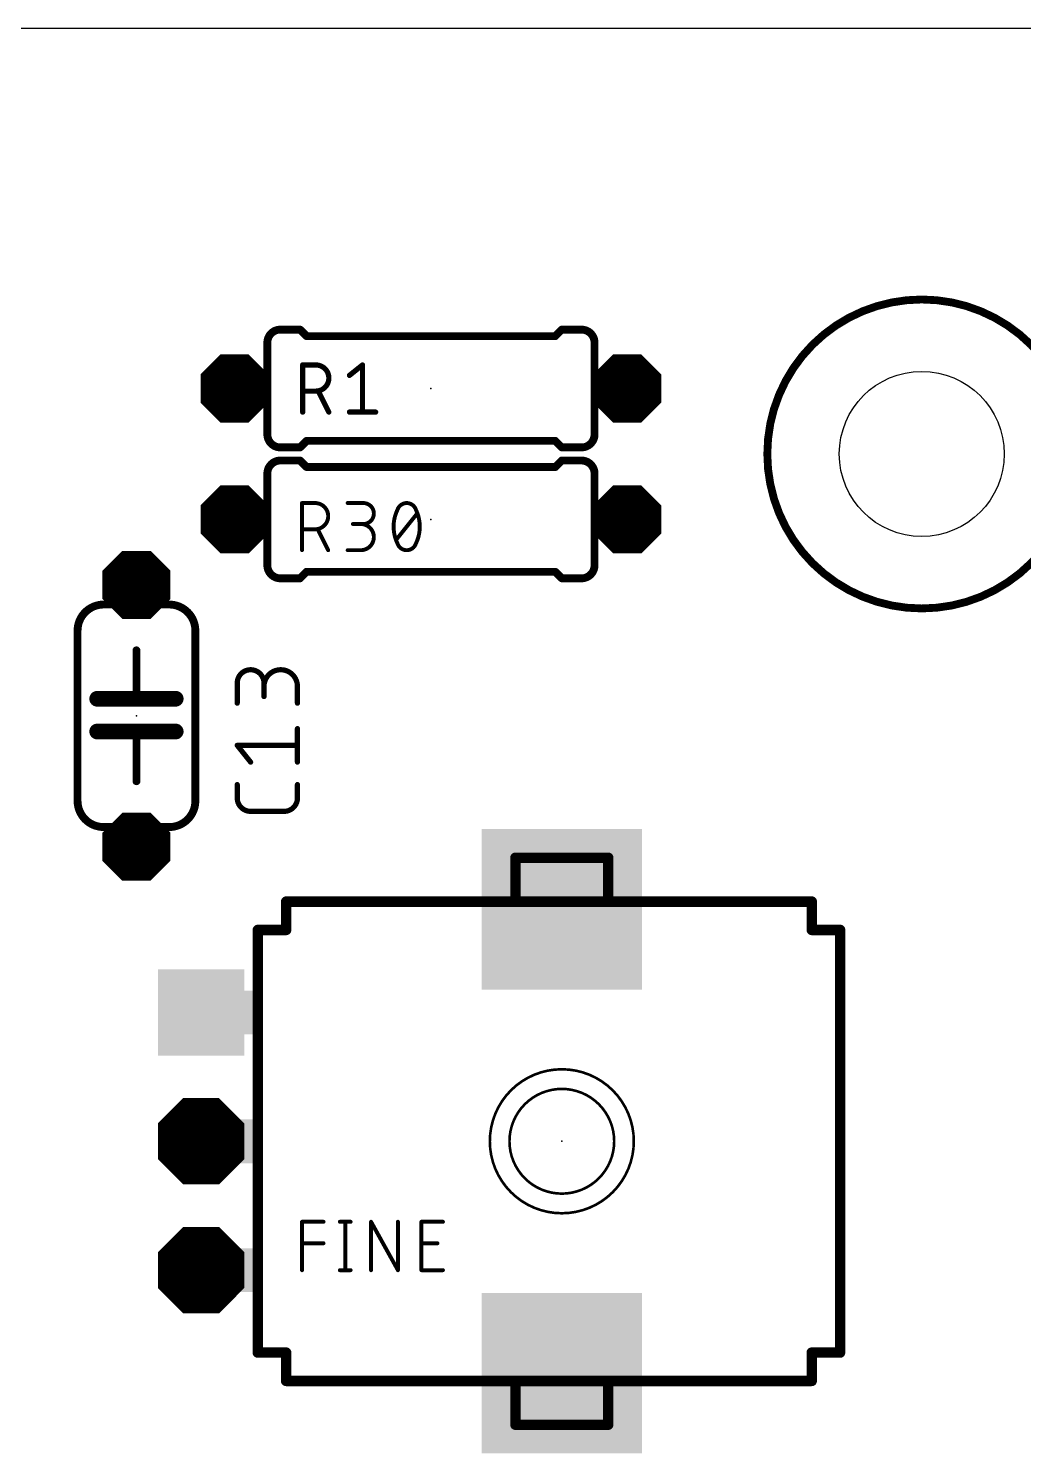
# Model space of a CAD drawing. Extents: x 0 to 102, y 0 to 43.
# Drawn here: x 64.58 to 83.89, y 15.53 to 43.18 of the extents above; entities that cross this region are included whole.
import ezdxf

# ---------------------------------------------------------------- set-up
doc = ezdxf.new("R2010")
doc.units = 0
for name, color, linetype in [('17', 110, 'CONTINUOUS'), ('18', 110, 'CONTINUOUS'), ('20', 31, 'CONTINUOUS'), ('21', 253, 'CONTINUOUS'), ('23', 53, 'CONTINUOUS'), ('25', 253, 'CONTINUOUS'), ('51', 253, 'CONTINUOUS')]:
    doc.layers.add(name, color=color, linetype=linetype)

# ---------------------------------------------------------------- blocks, each defined once
blk = doc.blocks.new('RECT')
blk.add_solid([(-0.5, -0.5), (0.5, -0.5), (-0.5, 0.5), (0.5, 0.5)])
blk = doc.blocks.new('OCTAGONP')
at = {"const_width": 0.5}
blk.add_lwpolyline([(-0.25, -0.1036), (-0.25, 0.1036), (-0.1036, 0.25), (0.1036, 0.25), (0.25, 0.1036), (0.25, -0.1036), (0.1036, -0.25), (-0.1036, -0.25), (-0.25, -0.1036), (-0.25, 0.1036)], dxfattribs=at)
blk = doc.blocks.new('SQUAREP')
blk.add_solid([(-0.5, -0.5), (0.5, -0.5), (-0.5, 0.5), (0.5, 0.5)])
blk = doc.blocks.new('ROUNDV')
at = {"const_width": 0.5}
blk.add_lwpolyline([(0, -0.25, 1), (0, 0.25, 1), (0, -0.25)], format="xyb", dxfattribs=at)

msp = doc.modelspace()

# ---------------------------------------------------------------- linework, layer by layer
at = {"layer": '20'}
msp.add_line((99.06, 43.18), (0, 43.18), dxfattribs=at)
msp.add_circle((81.915, 34.925), 1.6002, dxfattribs=at)
at = {"layer": '21'}
for points, const_width in [([(69.469, 37.338, 0.4142), (69.215, 37.084)], 0.1524), ([(69.469, 37.3761, 1), (69.469, 37.2999)], 0.0762), ([(69.469, 37.2999, 1), (69.469, 37.3761)], 0.0762), ([(69.8769, 37.3649, 1), (69.8231, 37.3111)], 0.0762), ([(69.85, 37.2999, 1), (69.85, 37.3761)], 0.0762), ([(74.93, 37.3761, 1), (74.93, 37.2999)], 0.0762), ([(74.9569, 37.3111, 1), (74.9031, 37.3649)], 0.0762), ([(75.565, 37.084, 0.4142), (75.311, 37.338)], 0.1524), ([(75.311, 37.3761, 1), (75.311, 37.2999)], 0.0762), ([(75.311, 37.2999, 1), (75.311, 37.3761)], 0.0762), ([(69.1769, 37.084, 1), (69.2531, 37.084)], 0.0762), ([(69.977, 37.2491, 1), (69.977, 37.1729)], 0.0762), ([(69.9501, 37.1841, 1), (70.0039, 37.2379)], 0.0762), ([(74.7761, 37.2379, 1), (74.8299, 37.1841)], 0.0762), ([(74.803, 37.1729, 1), (74.803, 37.2491)], 0.0762), ([(75.5269, 37.084, 1), (75.6031, 37.084)], 0.0762), ([(69.215, 35.306, 0.4142), (69.469, 35.052)], 0.1524), ([(69.2531, 35.306, 1), (69.1769, 35.306)], 0.0762), ([(69.469, 35.0901, 1), (69.469, 35.0139)], 0.0762), ([(69.469, 35.0139, 1), (69.469, 35.0901)], 0.0762), ([(69.8231, 35.0789, 1), (69.8769, 35.0251)], 0.0762), ([(69.85, 35.0139, 1), (69.85, 35.0901)], 0.0762), ([(69.977, 35.2171, 1), (69.977, 35.1409)], 0.0762), ([(70.0039, 35.1521, 1), (69.9501, 35.2059)], 0.0762), ([(74.8299, 35.2059, 1), (74.7761, 35.1521)], 0.0762), ([(74.803, 35.1409, 1), (74.803, 35.2171)], 0.0762), ([(74.93, 35.0901, 1), (74.93, 35.0139)], 0.0762), ([(74.9031, 35.0251, 1), (74.9569, 35.0789)], 0.0762), ([(75.311, 35.052, 0.4142), (75.565, 35.306)], 0.1524), ([(75.311, 35.0901, 1), (75.311, 35.0139)], 0.0762), ([(75.311, 35.0139, 1), (75.311, 35.0901)], 0.0762), ([(75.6031, 35.306, 1), (75.5269, 35.306)], 0.0762), ([(69.469, 34.798, 0.4142), (69.215, 34.544)], 0.1524), ([(69.469, 34.8361, 1), (69.469, 34.7599)], 0.0762), ([(69.469, 34.7599, 1), (69.469, 34.8361)], 0.0762), ([(69.8769, 34.8249, 1), (69.8231, 34.7711)], 0.0762), ([(69.85, 34.7599, 1), (69.85, 34.8361)], 0.0762), ([(74.93, 34.8361, 1), (74.93, 34.7599)], 0.0762), ([(74.9569, 34.7711, 1), (74.9031, 34.8249)], 0.0762), ([(75.565, 34.544, 0.4142), (75.311, 34.798)], 0.1524), ([(75.311, 34.8361, 1), (75.311, 34.7599)], 0.0762), ([(75.311, 34.7599, 1), (75.311, 34.8361)], 0.0762), ([(69.1769, 34.544, 1), (69.2531, 34.544)], 0.0762), ([(69.977, 34.7091, 1), (69.977, 34.6329)], 0.0762), ([(69.9501, 34.6441, 1), (70.0039, 34.6979)], 0.0762), ([(74.7761, 34.6979, 1), (74.8299, 34.6441)], 0.0762), ([(74.803, 34.6329, 1), (74.803, 34.7091)], 0.0762), ([(75.5269, 34.544, 1), (75.6031, 34.544)], 0.0762), ([(69.215, 32.766, 0.4142), (69.469, 32.512)], 0.1524), ([(69.2531, 32.766, 1), (69.1769, 32.766)], 0.0762), ([(69.977, 32.6771, 1), (69.977, 32.6009)], 0.0762), ([(70.0039, 32.6121, 1), (69.9501, 32.6659)], 0.0762), ([(74.8299, 32.6659, 1), (74.7761, 32.6121)], 0.0762), ([(74.803, 32.6009, 1), (74.803, 32.6771)], 0.0762), ([(75.311, 32.512, 0.4142), (75.565, 32.766)], 0.1524), ([(75.6031, 32.766, 1), (75.5269, 32.766)], 0.0762), ([(69.469, 32.5501, 1), (69.469, 32.4739)], 0.0762), ([(69.469, 32.4739, 1), (69.469, 32.5501)], 0.0762), ([(69.8231, 32.5389, 1), (69.8769, 32.4851)], 0.0762), ([(69.85, 32.4739, 1), (69.85, 32.5501)], 0.0762), ([(74.93, 32.5501, 1), (74.93, 32.4739)], 0.0762), ([(74.9031, 32.4851, 1), (74.9569, 32.5389)], 0.0762), ([(75.311, 32.5501, 1), (75.311, 32.4739)], 0.0762), ([(75.311, 32.4739, 1), (75.311, 32.5501)], 0.0762), ([(66.04, 32.004, 0.4142), (65.532, 31.496)], 0.1524), ([(66.04, 31.9659, 1), (66.04, 32.0421)], 0.0762), ([(67.818, 31.496, 0.4142), (67.31, 32.004)], 0.1524), ([(67.31, 32.0421, 1), (67.31, 31.9659)], 0.0762), ([(65.5701, 31.496, 1), (65.4939, 31.496)], 0.0762), ([(65.4939, 31.496, 1), (65.5701, 31.496)], 0.0762), ([(67.8561, 31.496, 1), (67.7799, 31.496)], 0.0762), ([(67.7799, 31.496, 1), (67.8561, 31.496)], 0.0762), ([(66.7131, 31.115, 1), (66.6369, 31.115)], 0.0762), ([(65.913, 30.2514, 1), (65.913, 30.099)], 0.1524), ([(66.675, 30.2514, 1), (66.675, 30.099)], 0.1524), ([(66.675, 30.099, 1), (66.675, 30.2514)], 0.1524), ([(66.6369, 30.1752, 1), (66.7131, 30.1752)], 0.0762), ([(67.437, 30.099, 1), (67.437, 30.2514)], 0.1524), ([(65.913, 29.6164, 1), (65.913, 29.464)], 0.1524), ([(66.675, 29.6164, 1), (66.675, 29.464)], 0.1524), ([(66.675, 29.464, 1), (66.675, 29.6164)], 0.1524), ([(66.7131, 29.5402, 1), (66.6369, 29.5402)], 0.0762), ([(67.437, 29.464, 1), (67.437, 29.6164)], 0.1524), ([(66.6369, 28.575, 1), (66.7131, 28.575)], 0.0762), ([(65.532, 28.194, 0.4142), (66.04, 27.686)], 0.1524), ([(65.5701, 28.194, 1), (65.4939, 28.194)], 0.0762), ([(65.4939, 28.194, 1), (65.5701, 28.194)], 0.0762), ([(67.31, 27.686, 0.4142), (67.818, 28.194)], 0.1524), ([(67.8561, 28.194, 1), (67.7799, 28.194)], 0.0762), ([(67.7799, 28.194, 1), (67.8561, 28.194)], 0.0762), ([(66.04, 27.6479, 1), (66.04, 27.7241)], 0.0762), ([(67.31, 27.7241, 1), (67.31, 27.6479)], 0.0762), ([(69.6308, 26.24, 1), (69.5292, 26.24)], 0.1016), ([(69.58, 26.2908, 1), (69.58, 26.1892)], 0.1016), ([(72.78, 26.1892, 1), (72.78, 26.2908)], 0.1016), ([(77.58, 26.2908, 1), (77.58, 26.1892)], 0.1016), ([(79.8308, 26.24, 1), (79.7292, 26.24)], 0.1016), ([(79.78, 26.1892, 1), (79.78, 26.2908)], 0.1016), ([(69.0808, 25.69, 1), (68.9792, 25.69)], 0.1016), ([(69.03, 25.7408, 1), (69.03, 25.6392)], 0.1016), ([(69.5292, 25.69, 1), (69.6308, 25.69)], 0.1016), ([(69.58, 25.6392, 1), (69.58, 25.7408)], 0.1016), ([(79.78, 25.7408, 1), (79.78, 25.6392)], 0.1016), ([(79.7292, 25.69, 1), (79.8308, 25.69)], 0.1016), ([(80.3808, 25.69, 1), (80.2792, 25.69)], 0.1016), ([(80.33, 25.6392, 1), (80.33, 25.7408)], 0.1016), ([(74.93, 20.193, 1), (74.93, 22.987, 1), (74.93, 20.193)], 0.0508), ([(74.93, 20.574, 1), (74.93, 22.606, 1), (74.93, 20.574)], 0.0508), ([(69.03, 17.5408, 1), (69.03, 17.4392)], 0.1016), ([(68.9792, 17.49, 1), (69.0808, 17.49)], 0.1016), ([(69.6308, 17.49, 1), (69.5292, 17.49)], 0.1016), ([(69.58, 17.4392, 1), (69.58, 17.5408)], 0.1016), ([(79.78, 17.5408, 1), (79.78, 17.4392)], 0.1016), ([(79.8308, 17.49, 1), (79.7292, 17.49)], 0.1016), ([(80.2792, 17.49, 1), (80.3808, 17.49)], 0.1016), ([(80.33, 17.4392, 1), (80.33, 17.5408)], 0.1016), ([(69.58, 16.9908, 1), (69.58, 16.8892)], 0.1016), ([(69.5292, 16.94, 1), (69.6308, 16.94)], 0.1016), ([(72.78, 16.8892, 1), (72.78, 16.9908)], 0.1016), ([(77.58, 16.9908, 1), (77.58, 16.8892)], 0.1016), ([(79.7292, 16.94, 1), (79.8308, 16.94)], 0.1016), ([(79.78, 16.8892, 1), (79.78, 16.9908)], 0.1016)]:
    msp.add_lwpolyline(points, format="xyb", dxfattribs=dict(at, const_width=const_width))
for points, const_width in [([(69.469, 37.338), (69.85, 37.338)], 0.1524), ([(69.977, 37.211), (69.85, 37.338)], 0.1524), ([(74.803, 37.211), (74.93, 37.338)], 0.1524), ([(75.311, 37.338), (74.93, 37.338)], 0.1524), ([(74.803, 37.211), (69.977, 37.211)], 0.1524), ([(69.469, 35.052), (69.85, 35.052)], 0.1524), ([(69.977, 35.179), (69.85, 35.052)], 0.1524), ([(74.803, 35.179), (69.977, 35.179)], 0.1524), ([(74.803, 35.179), (74.93, 35.052)], 0.1524), ([(75.311, 35.052), (74.93, 35.052)], 0.1524), ([(69.469, 34.798), (69.85, 34.798)], 0.1524), ([(69.977, 34.671), (69.85, 34.798)], 0.1524), ([(74.803, 34.671), (74.93, 34.798)], 0.1524), ([(75.311, 34.798), (74.93, 34.798)], 0.1524), ([(74.803, 34.671), (69.977, 34.671)], 0.1524), ([(69.977, 32.639), (69.85, 32.512)], 0.1524), ([(74.803, 32.639), (69.977, 32.639)], 0.1524), ([(74.803, 32.639), (74.93, 32.512)], 0.1524), ([(69.469, 32.512), (69.85, 32.512)], 0.1524), ([(75.311, 32.512), (74.93, 32.512)], 0.1524), ([(65.532, 31.496), (65.532, 28.194)], 0.1524), ([(67.818, 31.496), (67.818, 28.194)], 0.1524), ([(66.675, 31.115), (66.675, 30.1752)], 0.1524), ([(65.913, 30.1752), (66.675, 30.1752)], 0.3048), ([(66.675, 30.1752), (67.437, 30.1752)], 0.3048), ([(65.913, 29.5402), (66.675, 29.5402)], 0.3048), ([(66.675, 29.5402), (67.437, 29.5402)], 0.3048), ([(66.675, 28.575), (66.675, 29.5402)], 0.1524), ([(69.58, 26.24), (69.58, 25.69)], 0.2032), ([(69.58, 26.24), (72.78, 26.24)], 0.2032), ([(77.58, 26.24), (79.78, 26.24)], 0.2032), ([(79.78, 25.69), (79.78, 26.24)], 0.2032), ([(69.03, 17.49), (69.03, 25.69)], 0.2032), ([(69.58, 25.69), (69.03, 25.69)], 0.2032), ([(80.33, 25.69), (79.78, 25.69)], 0.2032), ([(80.33, 25.69), (80.33, 17.49)], 0.2032), ([(69.03, 17.49), (69.58, 17.49)], 0.2032), ([(69.58, 17.49), (69.58, 16.94)], 0.2032), ([(79.78, 17.49), (80.33, 17.49)], 0.2032), ([(79.78, 16.94), (79.78, 17.49)], 0.2032), ([(72.78, 16.94), (69.58, 16.94)], 0.2032), ([(79.78, 16.94), (77.58, 16.94)], 0.2032)]:
    msp.add_lwpolyline(points, dxfattribs=dict(at, const_width=const_width))
at = {"layer": '23'}
for p in [(72.39, 36.195), (72.39, 33.655), (66.675, 29.845), (74.93, 21.59)]:
    msp.add_point(p, dxfattribs=at)
at = {"layer": '25'}
for points, const_width in [([(81.915, 31.9278, 1), (81.915, 37.9222, 1), (81.915, 31.9278)], 0.1524), ([(69.9262, 36.6522, 1), (69.8754, 36.6522)], 0.0508), ([(69.9008, 36.6776, 1), (69.9008, 36.6268)], 0.0508), ([(70.1548, 36.1442, 1), (70.1548, 36.6522)], 0.1016), ([(70.1548, 36.6776, 1), (70.1548, 36.6268)], 0.0508), ([(70.1548, 36.6268, 1), (70.1548, 36.6776)], 0.0508), ([(71.088, 36.6522, 1), (71.0372, 36.6522)], 0.0508), ([(71.0784, 36.6324, 1), (71.0467, 36.672)], 0.0508), ([(70.7927, 36.4688, 1), (70.8244, 36.4292)], 0.0508), ([(69.9008, 36.1696, 1), (69.9008, 36.1188)], 0.0508), ([(70.1548, 36.1696, 1), (70.1548, 36.1188)], 0.0508), ([(70.1548, 36.1188, 1), (70.1548, 36.1696)], 0.0508), ([(70.2283, 36.1556, 1), (70.1829, 36.1328)], 0.0508), ([(69.8754, 35.7378, 1), (69.9262, 35.7378)], 0.0508), ([(70.3861, 35.7264, 1), (70.4315, 35.7492)], 0.0508), ([(70.8086, 35.7632, 1), (70.8086, 35.7124)], 0.0508), ([(71.0372, 35.7378, 1), (71.088, 35.7378)], 0.0508), ([(71.3166, 35.7124, 1), (71.3166, 35.7632)], 0.0508), ([(69.8881, 33.9916, 1), (69.8881, 33.9535)], 0.0381), ([(69.9072, 33.9725, 1), (69.8691, 33.9725)], 0.0381), ([(70.1421, 33.4645, 1), (70.1421, 33.9725)], 0.0762), ([(70.1421, 33.9916, 1), (70.1421, 33.9535)], 0.0381), ([(70.1421, 33.9535, 1), (70.1421, 33.9916)], 0.0381), ([(70.774, 33.9916, 1), (70.774, 33.9535)], 0.0381), ([(71.0788, 33.5661, 1), (71.0788, 33.9725)], 0.0762), ([(71.0788, 33.9916, 1), (71.0788, 33.9535)], 0.0381), ([(71.0788, 33.9535, 1), (71.0788, 33.9916)], 0.0381), ([(71.9195, 33.9725, 0.3205), (71.7417, 33.8455)], 0.0762), ([(72.0973, 33.8455, 0.3205), (71.9195, 33.9725)], 0.0762), ([(71.9195, 33.9915, 1), (71.9195, 33.9535)], 0.0381), ([(71.9195, 33.9535, 1), (71.9195, 33.9915)], 0.0381), ([(71.7417, 33.8455, 0.1139), (71.6655, 33.5153)], 0.0762), ([(71.7237, 33.8517, 1), (71.7598, 33.8393)], 0.0381), ([(71.7589, 33.8372, 1), (71.7246, 33.8538)], 0.0381), ([(72.1735, 33.5153, 0.1139), (72.0973, 33.8455)], 0.0762), ([(72.1145, 33.8538, 1), (72.0802, 33.8372)], 0.0381), ([(72.0793, 33.8393, 1), (72.1154, 33.8517)], 0.0381), ([(72.1376, 33.7574, 1), (72.1079, 33.7812)], 0.0381), ([(69.8881, 33.4836, 1), (69.8881, 33.4455)], 0.0381), ([(70.1421, 33.4836, 1), (70.1421, 33.4455)], 0.0381), ([(70.1421, 33.4455, 1), (70.1421, 33.4836)], 0.0381), ([(70.2099, 33.473, 1), (70.1759, 33.456)], 0.0381), ([(70.8756, 33.5851, 1), (70.8756, 33.547)], 0.0381), ([(71.028, 33.0581, 1), (71.028, 33.5661)], 0.0762), ([(71.028, 33.5851, 1), (71.028, 33.547)], 0.0381), ([(71.0788, 33.5851, 1), (71.0788, 33.547)], 0.0381), ([(71.0788, 33.547, 1), (71.0788, 33.5851)], 0.0381), ([(71.6655, 33.5153, 0.1139), (71.7417, 33.1851)], 0.0762), ([(71.6846, 33.5153, 1), (71.6465, 33.5153)], 0.0381), ([(71.6465, 33.5153, 1), (71.6846, 33.5153)], 0.0381), ([(72.0973, 33.1851, 0.1139), (72.1735, 33.5153)], 0.0762), ([(72.1926, 33.5153, 1), (72.1545, 33.5153)], 0.0381), ([(72.1545, 33.5153, 1), (72.1926, 33.5153)], 0.0381), ([(71.7015, 33.2732, 1), (71.7312, 33.2494)], 0.0381), ([(71.7417, 33.1851, 0.3205), (71.9195, 33.0581)], 0.0762), ([(71.7598, 33.1913, 1), (71.7237, 33.1789)], 0.0381), ([(71.7246, 33.1768, 1), (71.7589, 33.1934)], 0.0381), ([(71.9195, 33.0581, 0.3205), (72.0973, 33.1851)], 0.0762), ([(72.0802, 33.1934, 1), (72.1145, 33.1768)], 0.0381), ([(72.1154, 33.1789, 1), (72.0793, 33.1913)], 0.0381), ([(69.8691, 33.0581, 1), (69.9072, 33.0581)], 0.0381), ([(70.3791, 33.0496, 1), (70.4131, 33.0666)], 0.0381), ([(70.774, 33.0772, 1), (70.774, 33.0391)], 0.0381), ([(71.028, 33.0772, 1), (71.028, 33.0391)], 0.0381), ([(71.028, 33.0391, 1), (71.028, 33.0772)], 0.0381), ([(71.9195, 33.0771, 1), (71.9195, 33.0391)], 0.0381), ([(71.9195, 33.0391, 1), (71.9195, 33.0771)], 0.0381), ([(69.1501, 30.4791, 1), (68.6308, 30.4791)], 0.1016), ([(69.7992, 30.4142, 1), (69.1501, 30.4142)], 0.1016), ([(68.6562, 30.4791, 1), (68.6054, 30.4791)], 0.0508), ([(68.6054, 30.4791, 1), (68.6562, 30.4791)], 0.0508), ([(69.1755, 30.4791, 1), (69.1247, 30.4791)], 0.0508), ([(69.1247, 30.4791, 1), (69.1755, 30.4791)], 0.0508), ([(69.1247, 30.4142, 1), (69.1755, 30.4142)], 0.0508), ([(69.8246, 30.4142, 1), (69.7738, 30.4142)], 0.0508), ([(69.7738, 30.4142, 1), (69.8246, 30.4142)], 0.0508), ([(69.1247, 30.2194, 1), (69.1755, 30.2194)], 0.0508), ([(68.6054, 30.0896, 1), (68.6562, 30.0896)], 0.0508), ([(69.7738, 30.0896, 1), (69.8246, 30.0896)], 0.0508), ([(69.8246, 29.5957, 1), (69.7738, 29.5957)], 0.0508), ([(68.6308, 29.2966, 1), (68.6308, 29.2458)], 0.0508), ([(68.6506, 29.287, 1), (68.611, 29.2553)], 0.0508), ([(69.7992, 29.2458, 1), (69.7992, 29.2966)], 0.0508), ([(68.8706, 28.9308, 1), (68.9103, 28.9625)], 0.0508), ([(69.7738, 28.9466, 1), (69.8246, 28.9466)], 0.0508), ([(68.6562, 28.5101, 1), (68.6054, 28.5101)], 0.0508), ([(69.8246, 28.5101, 1), (69.7738, 28.5101)], 0.0508), ([(68.6308, 28.2504, 0.4142), (68.8904, 27.9908)], 0.1016), ([(68.6562, 28.2504, 1), (68.6054, 28.2504)], 0.0508), ([(68.6054, 28.2504, 1), (68.6562, 28.2504)], 0.0508), ([(69.5396, 27.9908, 0.4142), (69.7992, 28.2504)], 0.1016), ([(69.8246, 28.2504, 1), (69.7738, 28.2504)], 0.0508), ([(69.7738, 28.2504, 1), (69.8246, 28.2504)], 0.0508), ([(68.8904, 28.0162, 1), (68.8904, 27.9654)], 0.0508), ([(68.8904, 27.9654, 1), (68.8904, 28.0162)], 0.0508), ([(69.5396, 28.0162, 1), (69.5396, 27.9654)], 0.0508), ([(69.5396, 27.9654, 1), (69.5396, 28.0162)], 0.0508), ([(69.8881, 20.047, 1), (69.8881, 20.0089)], 0.0381), ([(69.9072, 20.0279, 1), (69.8691, 20.0279)], 0.0381), ([(70.3058, 20.0089, 1), (70.3058, 20.047)], 0.0381), ([(70.6221, 20.047, 1), (70.6221, 20.0089)], 0.0381), ([(70.7456, 20.0279, 1), (70.7075, 20.0279)], 0.0381), ([(70.8309, 20.0089, 1), (70.8309, 20.047)], 0.0381), ([(71.2441, 20.0372, 1), (71.2108, 20.0186)], 0.0381), ([(71.2465, 20.0279, 1), (71.2084, 20.0279)], 0.0381), ([(71.7686, 20.0279, 1), (71.7305, 20.0279)], 0.0381), ([(72.2046, 20.047, 1), (72.2046, 20.0089)], 0.0381), ([(72.2236, 20.0279, 1), (72.1855, 20.0279)], 0.0381), ([(72.6223, 20.0089, 1), (72.6223, 20.047)], 0.0381), ([(69.8881, 19.6293, 1), (69.8881, 19.5912)], 0.0381), ([(70.3058, 19.5912, 1), (70.3058, 19.6293)], 0.0381), ([(72.2046, 19.6293, 1), (72.2046, 19.5912)], 0.0381), ([(72.5178, 19.5912, 1), (72.5178, 19.6293)], 0.0381), ([(69.8691, 19.0881, 1), (69.9072, 19.0881)], 0.0381), ([(70.6221, 19.1072, 1), (70.6221, 19.0691)], 0.0381), ([(70.7075, 19.0881, 1), (70.7456, 19.0881)], 0.0381), ([(70.8309, 19.0691, 1), (70.8309, 19.1072)], 0.0381), ([(71.2084, 19.0881, 1), (71.2465, 19.0881)], 0.0381), ([(71.7305, 19.0881, 1), (71.7686, 19.0881)], 0.0381), ([(71.7329, 19.0788, 1), (71.7662, 19.0974)], 0.0381), ([(72.2046, 19.1072, 1), (72.2046, 19.0691)], 0.0381), ([(72.1855, 19.0881, 1), (72.2236, 19.0881)], 0.0381), ([(72.6223, 19.0691, 1), (72.6223, 19.1072)], 0.0381)]:
    msp.add_lwpolyline(points, format="xyb", dxfattribs=dict(at, const_width=const_width))
for points, const_width in [([(69.9008, 35.7378), (69.9008, 36.6522)], 0.1016), ([(69.9008, 36.6522), (70.1548, 36.6522)], 0.1016), ([(70.8086, 36.449), (71.0626, 36.6522)], 0.1016), ([(71.0626, 36.6522), (71.0626, 35.7378)], 0.1016), ([(70.1548, 36.1442), (69.9008, 36.1442)], 0.1016), ([(70.4088, 35.7378), (70.2056, 36.1442)], 0.1016), ([(70.8086, 35.7378), (71.3166, 35.7378)], 0.1016), ([(69.8881, 33.0581), (69.8881, 33.9725)], 0.0762), ([(69.8881, 33.9725), (70.1421, 33.9725)], 0.0762), ([(70.774, 33.9725), (71.0788, 33.9725)], 0.0762), ([(71.7163, 33.2613), (72.1227, 33.7693)], 0.0762), ([(70.1421, 33.4645), (69.8881, 33.4645)], 0.0762), ([(70.3961, 33.0581), (70.1929, 33.4645)], 0.0762), ([(71.0788, 33.5661), (70.8756, 33.5661)], 0.0762), ([(70.774, 33.0581), (71.028, 33.0581)], 0.0762), ([(68.6308, 30.0896), (68.6308, 30.4791)], 0.1016), ([(69.1501, 30.4791), (69.1501, 30.2194)], 0.1016), ([(69.7992, 30.0896), (69.7992, 30.4142)], 0.1016), ([(69.7992, 28.9466), (69.7992, 29.5957)], 0.1016), ([(68.8904, 28.9466), (68.6308, 29.2712)], 0.1016), ([(68.6308, 29.2712), (69.7992, 29.2712)], 0.1016), ([(68.6308, 28.2504), (68.6308, 28.5101)], 0.1016), ([(69.7992, 28.5101), (69.7992, 28.2504)], 0.1016), ([(69.5396, 27.9908), (68.8904, 27.9908)], 0.1016), ([(69.8881, 19.0881), (69.8881, 20.0279)], 0.0762), ([(69.8881, 20.0279), (70.3058, 20.0279)], 0.0762), ([(70.6221, 20.0279), (70.8309, 20.0279)], 0.0762), ([(70.7265, 20.0279), (70.7265, 19.0881)], 0.0762), ([(71.2275, 19.0881), (71.2275, 20.0279)], 0.0762), ([(71.2275, 20.0279), (71.7496, 19.0881)], 0.0762), ([(71.7496, 19.0881), (71.7496, 20.0279)], 0.0762), ([(72.2046, 19.0881), (72.2046, 20.0279)], 0.0762), ([(72.2046, 20.0279), (72.6223, 20.0279)], 0.0762), ([(69.8881, 19.6102), (70.3058, 19.6102)], 0.0762), ([(72.2046, 19.6102), (72.5178, 19.6102)], 0.0762), ([(70.6221, 19.0881), (70.8309, 19.0881)], 0.0762), ([(72.6223, 19.0881), (72.2046, 19.0881)], 0.0762)]:
    msp.add_lwpolyline(points, dxfattribs=dict(at, const_width=const_width))
at = {"layer": '51'}
for points, const_width in [([(69.215, 35.306), (69.215, 37.084)], 0.1524), ([(75.565, 35.306), (75.565, 37.084)], 0.1524), ([(68.58, 36.195), (68.961, 36.195)], 0.6096), ([(75.819, 36.195), (76.2, 36.195)], 0.6096), ([(69.215, 32.766), (69.215, 34.544)], 0.1524), ([(75.565, 32.766), (75.565, 34.544)], 0.1524), ([(68.58, 33.655), (68.961, 33.655)], 0.6096), ([(75.819, 33.655), (76.2, 33.655)], 0.6096), ([(67.31, 32.004), (66.04, 32.004)], 0.1524), ([(67.31, 27.686), (66.04, 27.686)], 0.1524), ([(75.83, 27.09), (74.03, 27.09)], 0.2032), ([(74.03, 27.09), (74.03, 26.34)], 0.2032), ([(75.83, 26.34), (75.83, 27.09)], 0.2032), ([(69.58, 26.24), (79.78, 26.24)], 0.2032), ([(79.78, 16.94), (69.58, 16.94)], 0.2032), ([(74.03, 16.84), (74.03, 16.09)], 0.2032), ([(75.83, 16.09), (75.83, 16.84)], 0.2032), ([(74.03, 16.09), (75.83, 16.09)], 0.2032)]:
    msp.add_lwpolyline(points, dxfattribs=dict(at, const_width=const_width))
for points, const_width in [([(69.2531, 37.084, 1), (69.1769, 37.084)], 0.0762), ([(75.6031, 37.084, 1), (75.5269, 37.084)], 0.0762), ([(68.58, 36.3474, 1), (68.58, 36.0426)], 0.3048), ([(68.961, 36.0426, 1), (68.961, 36.3474)], 0.3048), ([(75.819, 36.3474, 1), (75.819, 36.0426)], 0.3048), ([(76.2, 36.0426, 1), (76.2, 36.3474)], 0.3048), ([(69.1769, 35.306, 1), (69.2531, 35.306)], 0.0762), ([(75.5269, 35.306, 1), (75.6031, 35.306)], 0.0762), ([(69.2531, 34.544, 1), (69.1769, 34.544)], 0.0762), ([(75.6031, 34.544, 1), (75.5269, 34.544)], 0.0762), ([(68.58, 33.8074, 1), (68.58, 33.5026)], 0.3048), ([(68.961, 33.5026, 1), (68.961, 33.8074)], 0.3048), ([(75.819, 33.8074, 1), (75.819, 33.5026)], 0.3048), ([(76.2, 33.5026, 1), (76.2, 33.8074)], 0.3048), ([(69.1769, 32.766, 1), (69.2531, 32.766)], 0.0762), ([(75.5269, 32.766, 1), (75.6031, 32.766)], 0.0762), ([(66.04, 32.0421, 1), (66.04, 31.9659)], 0.0762), ([(67.31, 31.9659, 1), (67.31, 32.0421)], 0.0762), ([(66.04, 27.7241, 1), (66.04, 27.6479)], 0.0762), ([(67.31, 27.6479, 1), (67.31, 27.7241)], 0.0762), ([(74.03, 27.1408, 1), (74.03, 27.0392)], 0.1016), ([(74.0808, 27.09, 1), (73.9792, 27.09)], 0.1016), ([(75.8808, 27.09, 1), (75.7792, 27.09)], 0.1016), ([(75.83, 27.0392, 1), (75.83, 27.1408)], 0.1016), ([(69.58, 26.2908, 1), (69.58, 26.1892)], 0.1016), ([(73.9792, 26.34, 1), (74.0808, 26.34)], 0.1016), ([(75.7792, 26.34, 1), (75.8808, 26.34)], 0.1016), ([(79.78, 26.1892, 1), (79.78, 26.2908)], 0.1016), ([(69.58, 16.9908, 1), (69.58, 16.8892)], 0.1016), ([(74.0808, 16.84, 1), (73.9792, 16.84)], 0.1016), ([(75.8808, 16.84, 1), (75.7792, 16.84)], 0.1016), ([(79.78, 16.8892, 1), (79.78, 16.9908)], 0.1016), ([(74.03, 16.1408, 1), (74.03, 16.0392)], 0.1016), ([(73.9792, 16.09, 1), (74.0808, 16.09)], 0.1016), ([(75.7792, 16.09, 1), (75.8808, 16.09)], 0.1016), ([(75.83, 16.0392, 1), (75.83, 16.1408)], 0.1016)]:
    msp.add_lwpolyline(points, format="xyb", dxfattribs=dict(at, const_width=const_width))

# ---------------------------------------------------------------- block references
at = {"layer": '17', "xscale": 1.3208, "yscale": 1.3208}
for p in [(68.58, 36.195), (68.58, 36.195), (76.2, 36.195), (76.2, 36.195), (68.58, 33.655), (68.58, 33.655), (76.2, 33.655), (76.2, 33.655)]:
    msp.add_blockref('OCTAGONP', p, dxfattribs=at)
at = {"layer": '17'}
for name, p, xscale, yscale, rotation in [('OCTAGONP', (66.675, 32.385), 1.3208, 1.3208, 90), ('OCTAGONP', (66.675, 32.385), 1.3208, 1.3208, 90), ('OCTAGONP', (66.675, 27.305), 1.3208, 1.3208, 90), ('OCTAGONP', (66.675, 27.305), 1.3208, 1.3208, 90), ('SQUAREP', (74.93, 26.09), 3.116, 3.116, 180), ('SQUAREP', (74.93, 26.09), 3.116, 3.116, 180), ('SQUAREP', (67.93, 24.09), 1.6764, 1.6764, 180), ('SQUAREP', (67.93, 24.09), 1.6764, 1.6764, 180), ('OCTAGONP', (67.93, 21.59), 1.6764, 1.6764, 180), ('OCTAGONP', (67.93, 21.59), 1.6764, 1.6764, 180), ('OCTAGONP', (67.93, 19.09), 1.6764, 1.6764, 180), ('OCTAGONP', (67.93, 19.09), 1.6764, 1.6764, 180), ('SQUAREP', (74.93, 17.09), 3.116, 3.116, 180), ('SQUAREP', (74.93, 17.09), 3.116, 3.116, 180)]:
    msp.add_blockref(name, p, dxfattribs=dict(at, xscale=xscale, yscale=yscale, rotation=rotation))
at = {"layer": '18', "xscale": 0.7564, "yscale": 0.7564}
msp.add_blockref('ROUNDV', (67.945, 19.05), dxfattribs=at)
msp.add_blockref('ROUNDV', (67.945, 19.05), dxfattribs=at)
at = {"layer": '51', "xscale": 0.254, "yscale": 0.6096}
for p in [(69.088, 36.195), (75.692, 36.195), (69.088, 33.655), (75.692, 33.655)]:
    msp.add_blockref('RECT', p, dxfattribs=at)
at = {"layer": '51'}
for p, xscale, yscale, rotation in [((66.675, 32.1945), 0.381, 0.762, 90), ((66.675, 27.4955), 0.381, 0.762, 90), ((68.2675, 24.09), 0.85, 1.325, 270), ((68.2675, 21.59), 0.85, 1.325, 270), ((68.2675, 19.09), 0.85, 1.325, 270)]:
    msp.add_blockref('RECT', p, dxfattribs=dict(at, xscale=xscale, yscale=yscale, rotation=rotation))

doc.saveas('drawing.dxf')
